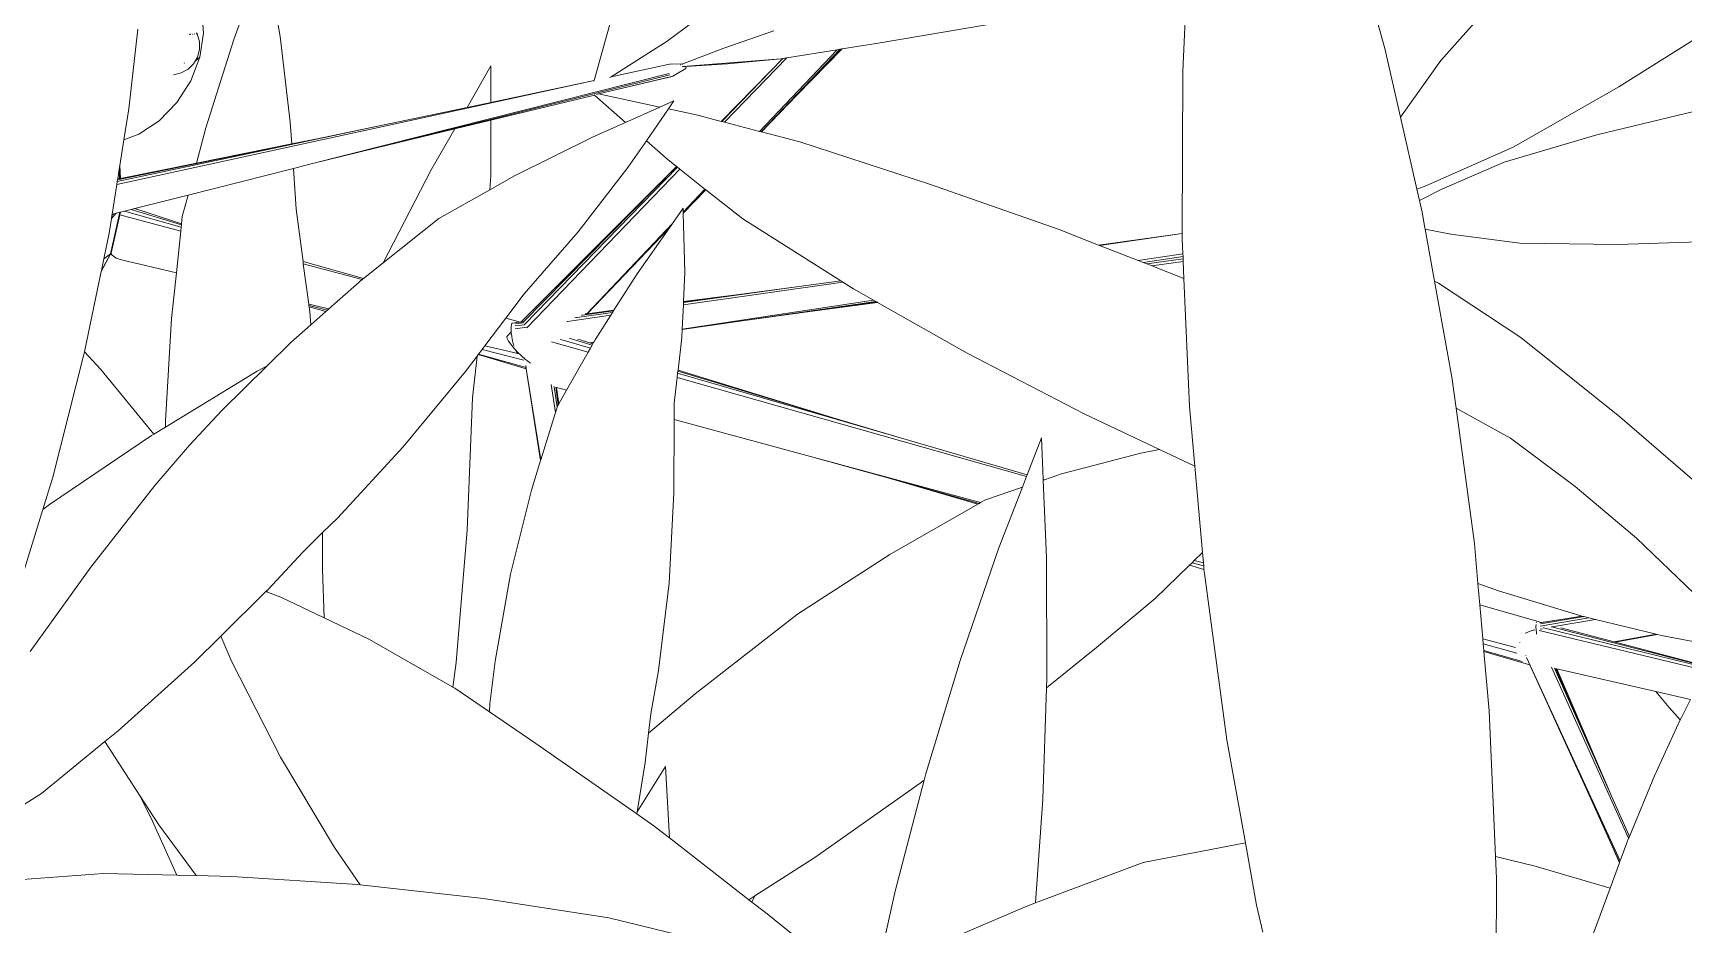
# Model space of a CAD drawing. Header units: inches. Extents: x 3 to 218426, y 2 to 56473.
# Drawn here: x 41701.1 to 41895.7, y 21753.2 to 21858.4 of the extents above; entities that cross this region are included whole.
import ezdxf

# ---------------------------------------------------------------- set-up
doc = ezdxf.new("R2010")
doc.units = ezdxf.units.IN
doc.header["$MEASUREMENT"] = 0
doc.layers.add('Edges', color=7, linetype='Continuous', lineweight=18)

# ---------------------------------------------------------------- blocks, each defined once
blk = doc.blocks.new('BAMBOOPLAN')
at = {"layer": 'Edges'}
for p, q in [((7.1561, 5.4214), (7.1025, 5.2736)), ((7.1561, 5.4214), (7.1807, 5.2789)), ((9.0018, 5.403), (9.0419, 5.2582)), ((9.2723, 5.3912), (9.1365, 5.238)), ((7.9507, 5.3586), (7.8331, 5.271)), ((8.7081, 5.3617), (8.7014, 5.2202)), ((7.0518, 5.2842), (7.0487, 5.3224)), ((7.7442, 5.3273), (7.7096, 5.2045)), ((6.9408, 5.2911), (6.9258, 5.1567)), ((8.0127, 5.2881), (7.9281, 5.2588)), ((8.3745, 5.299), (8.1849, 5.267)), ((9.6058, 5.3002), (9.4364, 5.1936)), ((7.0279, 5.2833), (7.0285, 5.2817)), ((7.029, 5.2832), (7.0298, 5.2818)), ((7.0323, 5.2831), (7.0333, 5.2821)), ((7.0361, 5.283), (7.0365, 5.2825)), ((7.0394, 5.283), (7.0394, 5.2828)), ((7.041, 5.2829), (7.0398, 5.2848)), ((7.0446, 5.27), (7.041, 5.2829)), ((7.0448, 5.2567), (7.0446, 5.27)), ((7.0455, 5.2438), (7.0518, 5.2842)), ((7.1025, 5.2736), (7.0557, 5.1247)), ((7.1807, 5.2789), (7.1979, 5.1342)), ((7.8331, 5.271), (7.7383, 5.2106)), ((7.9281, 5.2588), (7.8593, 5.2324)), ((8.1278, 5.2577), (8.0513, 5.1798)), ((8.0513, 5.1798), (8.1264, 5.2575)), ((8.1264, 5.2575), (8.1243, 5.2571)), ((8.1278, 5.2577), (8.1264, 5.2575)), ((8.1849, 5.267), (8.1278, 5.2577)), ((9.0419, 5.2582), (9.0682, 5.1428)), ((7.0196, 5.2345), (7.0191, 5.233)), ((7.0255, 5.2235), (7.0349, 5.2326)), ((7.0301, 5.2039), (7.0455, 5.2438)), ((7.0349, 5.2326), (7.0374, 5.237)), ((7.0374, 5.237), (7.0415, 5.244)), ((7.0374, 5.237), (7.0455, 5.2438)), ((7.0415, 5.244), (7.0448, 5.2567)), ((7.8369, 5.2321), (7.7383, 5.2106)), ((7.8369, 5.2321), (7.8593, 5.2324)), ((7.8382, 5.2317), (7.838, 5.2317)), ((7.8561, 5.2311), (7.8551, 5.2307)), ((7.8593, 5.2324), (7.8575, 5.2316)), ((8.0246, 5.2409), (7.8594, 5.228)), ((7.9347, 5.2324), (7.8644, 5.228)), ((8.0342, 5.2425), (7.9297, 5.134)), ((8.0246, 5.2409), (7.9347, 5.2324)), ((7.9886, 5.1186), (8.1191, 5.2563)), ((7.9912, 5.1179), (8.1243, 5.2571)), ((8.0278, 5.2415), (8.0072, 5.2202)), ((8.0278, 5.2415), (8.0246, 5.2409)), ((8.0342, 5.2425), (8.0278, 5.2415)), ((8.1191, 5.2563), (8.0342, 5.2425)), ((8.1243, 5.2571), (8.1191, 5.2563)), ((9.1365, 5.238), (9.0682, 5.1428)), ((7.7096, 5.2043), (6.9055, 5.0291)), ((7.0008, 5.2141), (7.0138, 5.2172)), ((7.0067, 5.1674), (7.0301, 5.2039)), ((7.0138, 5.2172), (7.0255, 5.2235)), ((7.024, 5.2257), (7.0242, 5.2259)), ((7.231, 5.0633), (7.8363, 5.2163)), ((7.3407, 5.0906), (7.8375, 5.2141)), ((7.5358, 5.2289), (7.4958, 5.1592)), ((7.5358, 5.2289), (7.5357, 5.1676)), ((7.7096, 5.2045), (7.5357, 5.1676)), ((7.7096, 5.2043), (7.7093, 5.2033)), ((7.7096, 5.2045), (7.7096, 5.2043)), ((7.8401, 5.2114), (7.736, 5.1862)), ((7.8414, 5.2111), (7.736, 5.1862)), ((7.7383, 5.2106), (7.7364, 5.2094)), ((7.8414, 5.2111), (7.8425, 5.2115)), ((7.8425, 5.2115), (7.8641, 5.2246)), ((7.8644, 5.228), (7.8582, 5.2276)), ((7.8641, 5.2246), (7.8643, 5.225)), ((7.8643, 5.225), (7.8645, 5.2256)), ((7.8645, 5.2274), (7.8644, 5.228)), ((7.8645, 5.2264), (7.8645, 5.2274)), ((7.8645, 5.2256), (7.8645, 5.2264)), ((7.9237, 5.1355), (8.0072, 5.2202)), ((8.0072, 5.2202), (7.9248, 5.1353)), ((8.7014, 5.2202), (8.7008, 4.9466)), ((7.7103, 5.18), (7.5356, 5.1377)), ((7.7103, 5.18), (7.7101, 5.1802)), ((7.7625, 5.1339), (7.7103, 5.18)), ((7.7171, 5.1817), (7.7135, 5.1808)), ((7.736, 5.1862), (7.7171, 5.1817)), ((7.8203, 5.1595), (7.7171, 5.1817)), ((7.9915, 5.1179), (8.0513, 5.1798)), ((9.4364, 5.1936), (9.258, 5.0918)), ((6.9258, 5.1567), (6.9175, 5.1045)), ((6.977, 5.1367), (7.0067, 5.1674)), ((7.4958, 5.1592), (7.3425, 5.1267)), ((7.5357, 5.1676), (7.4958, 5.1592)), ((7.8203, 5.1595), (7.7625, 5.1339)), ((7.8348, 5.1564), (7.7978, 5.1027)), ((7.8443, 5.1701), (7.8203, 5.1595)), ((7.8443, 5.1701), (7.8348, 5.1564)), ((7.8845, 5.1458), (7.8348, 5.1564)), ((9.5649, 5.1529), (9.3991, 5.1127)), ((7.3425, 5.1267), (6.9064, 5.0342)), ((6.9428, 5.1139), (6.977, 5.1367)), ((7.0557, 5.1247), (7.0399, 5.0653)), ((7.1979, 5.1342), (7.2003, 5.0977)), ((7.2431, 5.1063), (7.3425, 5.1267)), ((7.475, 5.1231), (7.3407, 5.0906)), ((7.475, 5.1231), (7.4354, 5.0541)), ((7.5356, 5.1377), (7.475, 5.1231)), ((7.5356, 5.1377), (7.5355, 5.0436)), ((7.7625, 5.1339), (7.708, 5.1097)), ((7.9237, 5.1355), (7.8845, 5.1458)), ((7.9248, 5.1353), (7.9237, 5.1355)), ((7.9297, 5.134), (7.9248, 5.1353)), ((7.9886, 5.1186), (7.9297, 5.134)), ((7.9912, 5.1179), (7.9886, 5.1186)), ((9.0682, 5.1428), (9.096, 5.0212)), ((6.9068, 5.0372), (7.2431, 5.1063)), ((6.9175, 5.1045), (6.9107, 5.0614)), ((6.9175, 5.1045), (6.9428, 5.1139)), ((7.0399, 5.0653), (7.2003, 5.0977)), ((7.2003, 5.0977), (7.2431, 5.1063)), ((7.231, 5.0633), (7.3407, 5.0906)), ((7.708, 5.1097), (7.5757, 5.0436)), ((7.7978, 5.1027), (7.7668, 5.0579)), ((7.831, 5.0733), (7.7978, 5.1027)), ((7.9915, 5.1179), (7.9912, 5.1179)), ((8.0561, 5.101), (7.9915, 5.1179)), ((8.2763, 5.0291), (8.0561, 5.101)), ((9.258, 5.0918), (9.1111, 5.0268)), ((9.3991, 5.1127), (9.2431, 5.0668)), ((6.9116, 5.0395), (7.0399, 5.0653)), ((7.203, 5.0563), (7.231, 5.0633)), ((7.8483, 5.0596), (7.831, 5.0733)), ((9.2431, 5.0668), (9.1383, 5.0215)), ((6.9068, 5.0372), (6.9064, 5.0342)), ((6.907, 5.0386), (6.9068, 5.0372)), ((6.9096, 5.0549), (6.907, 5.0386)), ((6.907, 5.0386), (6.9103, 5.0392)), ((6.9107, 5.0614), (6.9096, 5.0549)), ((6.9103, 5.0392), (6.9096, 5.0549)), ((6.9103, 5.0392), (6.9116, 5.0395)), ((6.9116, 5.0395), (6.9107, 5.0614)), ((7.0256, 5.0114), (7.203, 5.0563)), ((7.203, 5.0563), (7.2076, 4.9874)), ((7.4354, 5.0541), (7.3542, 4.8971)), ((7.5355, 5.0436), (7.5342, 5.0203)), ((7.5757, 5.0436), (7.5342, 5.0203)), ((7.5871, 4.7974), (7.8483, 5.0596)), ((7.5895, 4.7964), (7.8487, 5.0593)), ((7.85, 5.0583), (7.5927, 4.7931)), ((7.8539, 5.0552), (7.5965, 4.7877)), ((7.7668, 5.0579), (7.6826, 4.9493)), ((7.8487, 5.0593), (7.8483, 5.0596)), ((7.85, 5.0583), (7.8487, 5.0593)), ((7.8539, 5.0552), (7.85, 5.0583)), ((7.8965, 5.0214), (7.8539, 5.0552)), ((6.9055, 5.0291), (6.8976, 4.9791)), ((6.9064, 5.0342), (6.9055, 5.0291)), ((6.936, 4.9888), (7.0256, 5.0114)), ((7.0256, 5.0114), (7.0159, 4.975)), ((7.5342, 5.0203), (7.4479, 4.972)), ((7.8597, 4.9827), (7.8965, 5.0214)), ((7.8598, 4.9806), (7.8979, 5.0204)), ((7.8979, 5.0204), (7.8965, 5.0214)), ((7.9601, 4.9711), (7.8979, 5.0204)), ((8.4933, 4.953), (8.2763, 5.0291)), ((9.1111, 5.0268), (9.096, 5.0212)), ((9.096, 5.0212), (9.1003, 5.0021)), ((9.1383, 5.0215), (9.1003, 5.0021)), ((6.8947, 4.9124), (6.9106, 4.9824)), ((6.8964, 4.9718), (6.9042, 4.9807)), ((6.9008, 4.9799), (6.8972, 4.9767)), ((6.8976, 4.9791), (6.9008, 4.9799)), ((6.9008, 4.9799), (6.9042, 4.9807)), ((6.9042, 4.9807), (6.9106, 4.9824)), ((6.9106, 4.978), (6.9116, 4.9826)), ((6.9106, 4.9824), (6.9116, 4.9826)), ((6.9116, 4.9826), (6.9185, 4.9844)), ((6.9185, 4.9844), (6.9295, 4.9871)), ((7.0141, 4.9573), (6.9185, 4.9844)), ((6.9295, 4.9871), (6.9354, 4.9886)), ((6.9295, 4.9871), (7.0145, 4.9611)), ((6.9354, 4.9886), (6.936, 4.9888)), ((6.9354, 4.9886), (6.9615, 4.9802)), ((6.936, 4.9888), (6.9615, 4.9802)), ((6.9615, 4.9802), (7.0147, 4.963)), ((7.2076, 4.9874), (7.2193, 4.8993)), ((7.8596, 4.9891), (7.8417, 4.9636)), ((7.8596, 4.9891), (7.8597, 4.9827)), ((7.8597, 4.9827), (7.8598, 4.9806)), ((7.8598, 4.9806), (7.8626, 4.8809)), ((9.1003, 5.0021), (9.1008, 5)), ((9.1008, 5), (9.1048, 4.9827)), ((9.1048, 4.9827), (9.1096, 4.9561)), ((6.8964, 4.9718), (6.8925, 4.9473)), ((6.8959, 4.9136), (6.9106, 4.978)), ((6.8972, 4.9767), (6.8964, 4.9718)), ((6.8976, 4.9791), (6.8972, 4.9767)), ((7.0134, 4.9505), (6.9106, 4.978)), ((7.0141, 4.9573), (7.0134, 4.9505)), ((7.0145, 4.9611), (7.0141, 4.9573)), ((7.0147, 4.963), (7.0145, 4.9611)), ((7.0159, 4.975), (7.0147, 4.963)), ((7.4479, 4.972), (7.3542, 4.8971)), ((7.6973, 4.8112), (7.8417, 4.9636)), ((7.6979, 4.8113), (7.8365, 4.9562)), ((7.8365, 4.9562), (7.782, 4.8786)), ((7.8417, 4.9636), (7.8365, 4.9562)), ((8.1254, 4.8668), (7.9601, 4.9711)), ((8.5597, 4.9271), (8.4933, 4.953)), ((9.1096, 4.9561), (9.1096, 4.9561)), ((9.1096, 4.9561), (9.11, 4.9537)), ((9.1531, 4.9454), (9.11, 4.9537)), ((9.11, 4.9537), (9.1258, 4.8664)), ((6.8925, 4.9473), (6.8835, 4.9036)), ((7.0134, 4.9505), (7.006, 4.8803)), ((7.6826, 4.9493), (7.5918, 4.8448)), ((8.7008, 4.9466), (8.5597, 4.9271)), ((8.5612, 4.9265), (8.5597, 4.9271)), ((8.7008, 4.9464), (8.5612, 4.9265)), ((8.6262, 4.9011), (8.5612, 4.9265)), ((8.7008, 4.9464), (8.7007, 4.9376)), ((8.7007, 4.9376), (8.7018, 4.9125)), ((8.7008, 4.9466), (8.7008, 4.9464)), ((9.2696, 4.9302), (9.1531, 4.9454)), ((9.4351, 4.9281), (9.2696, 4.9302)), ((9.6061, 4.9337), (9.4351, 4.9281)), ((6.8792, 4.8827), (6.8955, 4.9127)), ((6.8795, 4.8844), (6.8947, 4.9124)), ((6.8835, 4.9036), (6.8795, 4.8844)), ((6.8947, 4.9124), (6.8835, 4.9036)), ((6.8953, 4.913), (6.8955, 4.9127)), ((6.8955, 4.9127), (6.8959, 4.9136)), ((6.8955, 4.9127), (6.8975, 4.9099)), ((6.8975, 4.9099), (6.9045, 4.9048)), ((6.9078, 4.9039), (6.9045, 4.9048)), ((6.9078, 4.9039), (6.9157, 4.9016)), ((6.9157, 4.9016), (7.006, 4.8803)), ((7.321, 4.8705), (7.2193, 4.8993)), ((7.2193, 4.8993), (7.2198, 4.8952)), ((7.3542, 4.8971), (7.321, 4.8705)), ((8.6262, 4.9011), (8.7018, 4.9125)), ((8.6346, 4.8978), (8.6262, 4.9011)), ((8.6346, 4.8978), (8.702, 4.9076)), ((8.6411, 4.8952), (8.6346, 4.8978)), ((8.6411, 4.8952), (8.7022, 4.9038)), ((8.7024, 4.8991), (8.6495, 4.892)), ((8.7018, 4.9125), (8.702, 4.9076)), ((8.702, 4.9076), (8.7022, 4.9038)), ((8.7022, 4.9038), (8.7024, 4.8991)), ((8.7024, 4.8991), (8.7036, 4.8708)), ((6.8792, 4.8827), (6.8512, 4.7471)), ((6.8795, 4.8844), (6.8792, 4.8827)), ((7.006, 4.8803), (6.9979, 4.8033)), ((7.3189, 4.8687), (7.2198, 4.8952)), ((7.2198, 4.8952), (7.2288, 4.8276)), ((7.3189, 4.8687), (7.263, 4.8195)), ((7.3209, 4.8704), (7.3189, 4.8687)), ((7.321, 4.8705), (7.3209, 4.8704)), ((7.782, 4.8786), (7.743, 4.817)), ((7.8626, 4.8809), (7.8603, 4.8318)), ((8.6495, 4.892), (8.6411, 4.8952)), ((8.7036, 4.8708), (8.6495, 4.892)), ((8.7036, 4.8708), (8.7129, 4.655)), ((7.5918, 4.8448), (7.5609, 4.8039)), ((8.1288, 4.8646), (7.8601, 4.8262)), ((8.0509, 4.8564), (7.8602, 4.83)), ((7.8603, 4.8318), (7.9498, 4.8431)), ((7.8603, 4.8314), (7.9498, 4.8431)), ((7.9498, 4.8431), (8.0509, 4.8564)), ((8.1254, 4.8668), (8.0509, 4.8564)), ((8.1288, 4.8646), (8.1254, 4.8668)), ((8.1466, 4.8534), (8.1288, 4.8646)), ((8.1807, 4.8341), (8.1466, 4.8534)), ((9.1322, 4.8627), (9.1258, 4.8664)), ((9.1258, 4.8664), (9.1551, 4.7043)), ((9.2711, 4.771), (9.1322, 4.8627)), ((7.2288, 4.8276), (7.263, 4.8195)), ((7.2288, 4.8276), (7.2291, 4.825)), ((7.2291, 4.825), (7.2603, 4.8171)), ((7.2291, 4.825), (7.2294, 4.823)), ((7.2579, 4.815), (7.2294, 4.823)), ((7.2294, 4.823), (7.2305, 4.8147)), ((7.2305, 4.8147), (7.2325, 4.7926)), ((7.2579, 4.815), (7.2325, 4.7926)), ((7.2603, 4.8171), (7.2579, 4.815)), ((7.263, 4.8195), (7.2603, 4.8171)), ((7.7407, 4.8134), (7.6811, 4.8051)), ((7.6899, 4.809), (7.7423, 4.8159)), ((7.6979, 4.8113), (7.743, 4.817)), ((7.7407, 4.8134), (7.7377, 4.8087)), ((7.7423, 4.8159), (7.7407, 4.8134)), ((7.743, 4.817), (7.7423, 4.8159)), ((7.8582, 4.7855), (8.1807, 4.8341)), ((7.8601, 4.8262), (7.8582, 4.7855)), ((7.8602, 4.83), (7.8601, 4.8262)), ((7.8603, 4.8314), (7.8602, 4.83)), ((7.8603, 4.8318), (7.8603, 4.8314)), ((7.955, 4.7985), (8.1843, 4.832)), ((7.955, 4.7985), (8.0607, 4.8134)), ((8.0607, 4.8134), (8.186, 4.8311)), ((8.1873, 4.8303), (8.0607, 4.8134)), ((8.1843, 4.832), (8.1807, 4.8341)), ((8.186, 4.8311), (8.1843, 4.832)), ((8.1873, 4.8303), (8.186, 4.8311)), ((8.3381, 4.7449), (8.1873, 4.8303)), ((6.9979, 4.8033), (6.9876, 4.6309)), ((7.2325, 4.7926), (7.1988, 4.763)), ((7.5609, 4.8039), (7.5258, 4.7573)), ((7.5857, 4.7972), (7.5609, 4.8039)), ((7.5703, 4.7933), (7.5698, 4.7896)), ((7.5698, 4.7896), (7.5698, 4.7847)), ((7.5698, 4.7847), (7.5701, 4.7805)), ((7.5713, 4.7953), (7.5703, 4.7933)), ((7.5726, 4.7955), (7.5713, 4.7953)), ((7.5795, 4.7965), (7.5726, 4.7955)), ((7.5924, 4.7928), (7.5767, 4.7906)), ((7.5964, 4.7884), (7.5767, 4.7856)), ((7.5772, 4.7942), (7.5906, 4.7959)), ((7.5782, 4.7962), (7.5871, 4.7973)), ((7.5795, 4.7965), (7.5857, 4.7972)), ((7.5857, 4.7972), (7.5871, 4.7973)), ((7.5871, 4.7973), (7.5871, 4.7974)), ((7.5871, 4.7974), (7.5875, 4.7974)), ((7.5875, 4.7974), (7.5889, 4.7975)), ((7.5894, 4.7963), (7.5895, 4.7964)), ((7.5906, 4.7959), (7.5908, 4.796)), ((7.5927, 4.7931), (7.5924, 4.7928)), ((7.5924, 4.7928), (7.5925, 4.7928)), ((7.5929, 4.7928), (7.5925, 4.7928)), ((7.5965, 4.7877), (7.5962, 4.7874)), ((7.5965, 4.7885), (7.5964, 4.7884)), ((7.6648, 4.7982), (7.6636, 4.7981)), ((7.7377, 4.8087), (7.6648, 4.7982)), ((7.68, 4.8049), (7.6775, 4.8046)), ((7.6811, 4.8051), (7.68, 4.8049)), ((7.6883, 4.8088), (7.6899, 4.809)), ((7.6945, 4.8109), (7.6973, 4.8112)), ((7.6973, 4.8112), (7.6979, 4.8113)), ((7.7377, 4.8087), (7.7113, 4.767)), ((7.8582, 4.7844), (7.955, 4.7985)), ((7.8582, 4.7855), (7.8582, 4.7844)), ((7.1988, 4.763), (7.1586, 4.7234)), ((7.5258, 4.7573), (7.5211, 4.7509)), ((7.5258, 4.7573), (7.5811, 4.7442)), ((7.5639, 4.7741), (7.5627, 4.7727)), ((7.5627, 4.7727), (7.5633, 4.7697)), ((7.5633, 4.7697), (7.5656, 4.7652)), ((7.5701, 4.7805), (7.5639, 4.7741)), ((7.5656, 4.7652), (7.5695, 4.7597)), ((7.569, 4.7792), (7.5701, 4.7803)), ((7.5695, 4.7597), (7.5747, 4.7533)), ((7.5696, 4.7762), (7.5705, 4.7771)), ((7.5701, 4.7805), (7.5701, 4.7803)), ((7.5701, 4.7803), (7.5702, 4.7787)), ((7.5702, 4.7787), (7.5705, 4.7771)), ((7.5705, 4.7771), (7.5712, 4.7721)), ((7.5712, 4.7721), (7.5725, 4.7654)), ((7.5725, 4.7654), (7.5741, 4.7589)), ((7.5741, 4.7589), (7.5748, 4.7568)), ((7.6378, 4.7638), (7.6377, 4.7638)), ((7.6996, 4.7463), (7.6378, 4.7638)), ((7.6537, 4.7679), (7.6531, 4.768)), ((7.7036, 4.7534), (7.6537, 4.7679)), ((7.6685, 4.7695), (7.6692, 4.7693)), ((7.6692, 4.7693), (7.7063, 4.7581)), ((7.6821, 4.7685), (7.7027, 4.7621)), ((7.7027, 4.7621), (7.7091, 4.7631)), ((7.7027, 4.7621), (7.7037, 4.7618)), ((7.7063, 4.7581), (7.7036, 4.7534)), ((7.7037, 4.7618), (7.7088, 4.7626)), ((7.7037, 4.7618), (7.7077, 4.7606)), ((7.7077, 4.7606), (7.7063, 4.7581)), ((7.7088, 4.7626), (7.7077, 4.7606)), ((7.7091, 4.7631), (7.7088, 4.7626)), ((7.7113, 4.767), (7.7091, 4.7631)), ((7.8576, 4.7713), (7.8512, 4.7164)), ((7.8582, 4.7844), (7.8576, 4.7713)), ((9.4382, 4.6375), (9.2711, 4.771)), ((6.8497, 4.7402), (6.7975, 4.5359)), ((6.8512, 4.7471), (6.8497, 4.7402)), ((6.8512, 4.7471), (6.8785, 4.7172)), ((7.5125, 4.7396), (7.4929, 4.7136)), ((7.5125, 4.7396), (7.505, 4.6695)), ((7.5145, 4.7423), (7.5125, 4.7396)), ((7.515, 4.7429), (7.5145, 4.7423)), ((7.5955, 4.7182), (7.5145, 4.7423)), ((7.5211, 4.7509), (7.515, 4.7429)), ((7.5951, 4.7204), (7.515, 4.7429)), ((7.5211, 4.7509), (7.5913, 4.7331)), ((7.5747, 4.7533), (7.5769, 4.7509)), ((7.5769, 4.7509), (7.5779, 4.7486)), ((7.5769, 4.7509), (7.5809, 4.7467)), ((7.5779, 4.7486), (7.5797, 4.7455)), ((7.5797, 4.7455), (7.5811, 4.7442)), ((7.5809, 4.7467), (7.5831, 4.7445)), ((7.5811, 4.7442), (7.5814, 4.744)), ((7.5818, 4.744), (7.5814, 4.744)), ((7.5825, 4.7441), (7.5818, 4.744)), ((7.5818, 4.744), (7.5841, 4.7435)), ((7.5831, 4.7445), (7.5841, 4.7435)), ((7.5841, 4.7435), (7.5876, 4.7401)), ((7.5876, 4.7401), (7.5943, 4.7342)), ((7.5943, 4.7342), (7.5975, 4.7317)), ((7.5975, 4.7317), (7.6007, 4.7292)), ((7.6007, 4.7292), (7.6024, 4.7281)), ((7.6996, 4.7463), (7.6632, 4.6822)), ((7.7036, 4.7534), (7.6996, 4.7463)), ((8.5354, 4.6426), (8.3381, 4.7449)), ((6.8785, 4.7172), (6.9678, 4.6083)), ((7.1418, 4.7142), (6.9875, 4.6203)), ((7.1586, 4.7234), (7.0824, 4.6482)), ((7.1586, 4.7234), (7.1418, 4.7142)), ((7.4929, 4.7136), (7.3882, 4.5867)), ((7.5947, 4.7233), (7.5945, 4.7242)), ((7.5947, 4.7233), (7.5951, 4.7204)), ((7.5951, 4.7204), (7.5955, 4.7182)), ((7.5955, 4.7182), (7.5955, 4.7181)), ((7.5955, 4.7181), (7.6196, 4.5636)), ((7.5955, 4.7181), (7.62, 4.565)), ((7.8497, 4.7037), (7.8446, 4.6606)), ((7.8505, 4.7108), (7.8497, 4.7037)), ((8.4384, 4.5368), (7.8497, 4.7037)), ((7.8509, 4.7146), (7.8505, 4.7108)), ((8.2274, 4.6014), (7.8505, 4.7108)), ((7.8512, 4.7164), (7.8509, 4.7146)), ((7.8509, 4.7146), (8.118, 4.6343)), ((7.8512, 4.7164), (8.118, 4.6343)), ((9.1551, 4.7043), (9.1622, 4.6521)), ((7.6374, 4.6919), (7.6373, 4.692)), ((7.6446, 4.6447), (7.6374, 4.6919)), ((7.6421, 4.6883), (7.6421, 4.6884)), ((7.6422, 4.688), (7.6421, 4.6883)), ((7.6473, 4.6536), (7.6422, 4.688)), ((7.6451, 4.6872), (7.6493, 4.6576)), ((7.6463, 4.6868), (7.6466, 4.6867)), ((7.6466, 4.6867), (7.6503, 4.6594)), ((7.6466, 4.6867), (7.6632, 4.6822)), ((7.6632, 4.6822), (7.6503, 4.6594)), ((7.0824, 4.6482), (7.0282, 4.5897)), ((7.505, 4.6695), (7.4958, 4.4463)), ((7.6473, 4.6536), (7.6446, 4.6447)), ((7.6476, 4.6546), (7.6473, 4.6536)), ((7.6493, 4.6576), (7.6476, 4.6546)), ((7.6503, 4.6594), (7.6493, 4.6576)), ((7.8446, 4.6606), (7.8445, 4.633)), ((8.7129, 4.655), (8.7219, 4.5542)), ((9.2537, 4.6014), (9.1622, 4.6521)), ((9.1622, 4.6521), (9.1929, 4.4239)), ((6.9875, 4.6203), (6.9678, 4.6083)), ((6.9876, 4.6309), (6.9875, 4.6203)), ((7.6446, 4.6447), (7.62, 4.565)), ((7.8445, 4.633), (7.8442, 4.5091)), ((7.8445, 4.633), (8.0743, 4.5707)), ((8.118, 4.6343), (8.2274, 4.6014)), ((8.6622, 4.5825), (8.5354, 4.6426)), ((9.5969, 4.5001), (9.4382, 4.6375)), ((6.9642, 4.6061), (6.792, 4.4895)), ((6.9678, 4.6083), (6.9642, 4.6061)), ((8.4396, 4.5399), (8.2274, 4.6014)), ((8.4637, 4.602), (8.4396, 4.5399)), ((8.4637, 4.602), (8.4666, 4.5321)), ((9.3627, 4.5201), (9.2537, 4.6014)), ((7.0282, 4.5897), (6.9698, 4.5216)), ((7.3882, 4.5867), (7.2772, 4.4668)), ((7.6196, 4.5636), (7.6043, 4.5141)), ((7.62, 4.565), (7.6196, 4.5636)), ((8.0743, 4.5707), (8.3607, 4.493)), ((8.0743, 4.5707), (8.2086, 4.5333)), ((8.6311, 4.5764), (8.4975, 4.5412)), ((8.6622, 4.5825), (8.6311, 4.5764)), ((8.7219, 4.5542), (8.6622, 4.5825)), ((6.7975, 4.5359), (6.7807, 4.4811)), ((8.4384, 4.5368), (8.4314, 4.5188)), ((8.4396, 4.5399), (8.4384, 4.5368)), ((8.4975, 4.5412), (8.4687, 4.5314)), ((8.7219, 4.5542), (8.7348, 4.4087)), ((6.9698, 4.5216), (6.8617, 4.3839)), ((7.6043, 4.5141), (7.5687, 4.3724)), ((7.8442, 4.5091), (7.8361, 4.3573)), ((8.3564, 4.4905), (8.2086, 4.5333)), ((8.2086, 4.5333), (8.3583, 4.4916)), ((8.4314, 4.5188), (8.3689, 4.4977)), ((8.4314, 4.5188), (8.3917, 4.4164)), ((8.4687, 4.5314), (8.4666, 4.5321)), ((8.4666, 4.5321), (8.4666, 4.5307)), ((8.4687, 4.5314), (8.4666, 4.5307)), ((8.4666, 4.5307), (8.472, 4.3997)), ((9.466, 4.4328), (9.3627, 4.5201)), ((6.7807, 4.4811), (6.736, 4.335)), ((6.792, 4.4895), (6.7807, 4.4811)), ((8.3564, 4.4905), (8.2081, 4.4053)), ((8.3583, 4.4916), (8.3564, 4.4905)), ((8.3607, 4.493), (8.3583, 4.4916)), ((8.3689, 4.4977), (8.3607, 4.493)), ((7.2772, 4.4668), (7.2523, 4.4422)), ((7.2523, 4.4422), (7.219, 4.4093)), ((7.2523, 4.4422), (7.2519, 4.3805)), ((7.4958, 4.4463), (7.4772, 4.2231)), ((9.1929, 4.4239), (9.1988, 4.3566)), ((9.5634, 4.3396), (9.466, 4.4328)), ((7.219, 4.4093), (7.1598, 4.3458)), ((8.2081, 4.4053), (8.0527, 4.3048)), ((8.3917, 4.4164), (8.3265, 4.2268)), ((8.472, 4.3997), (8.4727, 4.1965)), ((8.721, 4.3953), (8.7173, 4.3916)), ((8.7348, 4.4087), (8.721, 4.3953)), ((8.721, 4.3953), (8.7364, 4.3911)), ((8.7348, 4.4087), (8.7364, 4.3911)), ((6.8617, 4.3839), (6.7598, 4.2418)), ((7.2519, 4.3805), (7.2547, 4.2987)), ((7.5687, 4.3724), (7.5429, 4.2255)), ((8.7129, 4.3874), (8.6552, 4.3313)), ((8.7173, 4.3916), (8.7129, 4.3874)), ((8.7373, 4.3803), (8.7129, 4.3874)), ((8.7173, 4.3916), (8.7368, 4.3862)), ((8.7364, 4.3911), (8.7368, 4.3862)), ((8.7368, 4.3862), (8.7373, 4.3803)), ((8.7373, 4.3803), (8.7379, 4.3731)), ((8.7379, 4.3731), (8.7757, 4.0927)), ((7.1569, 4.3429), (7.0806, 4.2678)), ((7.1579, 4.344), (7.1569, 4.3429)), ((7.1569, 4.3429), (7.1592, 4.342)), ((7.1598, 4.3458), (7.1579, 4.344)), ((7.1579, 4.344), (7.1592, 4.342)), ((7.1592, 4.342), (7.1818, 4.3333)), ((7.8361, 4.3573), (7.818, 4.21)), ((9.2337, 4.3439), (9.1988, 4.3566)), ((9.1988, 4.3566), (9.2021, 4.3203)), ((9.3706, 4.3024), (9.2337, 4.3439)), ((7.1818, 4.3333), (7.2547, 4.2987)), ((8.6552, 4.3313), (8.556, 4.2487)), ((9.3022, 4.2919), (9.2021, 4.3203)), ((9.2021, 4.3203), (9.2071, 4.2634)), ((7.2547, 4.2987), (7.3315, 4.2621)), ((8.0527, 4.3048), (7.8799, 4.1707)), ((9.2971, 4.2873), (9.2966, 4.2836)), ((9.2974, 4.2911), (9.2971, 4.2912)), ((9.2972, 4.2876), (9.2971, 4.2873)), ((9.2972, 4.2911), (9.2974, 4.291)), ((9.2989, 4.2896), (9.2986, 4.2896)), ((9.3043, 4.2906), (9.3022, 4.2919)), ((9.3043, 4.2906), (9.3034, 4.2904)), ((9.3856, 4.2988), (9.3038, 4.2848)), ((9.3042, 4.2885), (9.378, 4.3006)), ((9.3065, 4.291), (9.3043, 4.2906)), ((9.3044, 4.2905), (9.3043, 4.2906)), ((9.3051, 4.2906), (9.3277, 4.2942)), ((9.3065, 4.291), (9.3277, 4.2942)), ((9.3971, 4.296), (9.3242, 4.2832)), ((9.3277, 4.2942), (9.3741, 4.3016)), ((9.3741, 4.3016), (9.3706, 4.3024)), ((9.378, 4.3006), (9.3741, 4.3016)), ((9.3856, 4.2988), (9.378, 4.3006)), ((9.3971, 4.296), (9.3856, 4.2988)), ((9.4993, 4.271), (9.3971, 4.296)), ((7.0806, 4.2678), (7.0362, 4.2241)), ((7.0806, 4.2678), (7.0994, 4.2243)), ((7.3315, 4.2621), (7.4715, 4.1818)), ((9.2071, 4.2634), (9.2622, 4.2484)), ((9.2071, 4.2634), (9.2078, 4.255)), ((9.2693, 4.2574), (9.2695, 4.2569)), ((9.2806, 4.2735), (9.2787, 4.2726)), ((9.2854, 4.2755), (9.2806, 4.2735)), ((9.2902, 4.277), (9.2854, 4.2755)), ((9.2947, 4.2782), (9.2902, 4.277)), ((9.2948, 4.2782), (9.2947, 4.2782)), ((9.2966, 4.2836), (9.2968, 4.2784)), ((9.2968, 4.2784), (9.2973, 4.2735)), ((9.2973, 4.2733), (9.2973, 4.2735)), ((9.2973, 4.2733), (9.2975, 4.2722)), ((9.2975, 4.2722), (9.2977, 4.271)), ((9.3019, 4.2771), (9.3018, 4.2772)), ((9.5821, 4.2099), (9.3019, 4.2771)), ((9.3074, 4.2802), (9.3039, 4.2796)), ((9.3074, 4.2802), (9.3075, 4.2802)), ((9.3095, 4.282), (9.3091, 4.2821)), ((9.5843, 4.2143), (9.3095, 4.282)), ((9.3222, 4.2835), (9.323, 4.2833)), ((9.323, 4.2833), (9.5852, 4.216)), ((9.3241, 4.2831), (9.3242, 4.2832)), ((9.3386, 4.2817), (9.4286, 4.258)), ((9.4286, 4.258), (9.4993, 4.271)), ((9.4286, 4.258), (9.4296, 4.2577)), ((9.4296, 4.2577), (9.4302, 4.2578)), ((9.4296, 4.2577), (9.4305, 4.2575)), ((9.4302, 4.2578), (9.5011, 4.2705)), ((9.4305, 4.2575), (9.4302, 4.2578)), ((9.4305, 4.2575), (9.5855, 4.2166)), ((9.5011, 4.2705), (9.4993, 4.271)), ((9.511, 4.2681), (9.5011, 4.2705)), ((9.6029, 4.2507), (9.511, 4.2681)), ((8.556, 4.2487), (8.4722, 4.1807)), ((9.2078, 4.255), (9.2643, 4.2393)), ((9.2078, 4.255), (9.2088, 4.2438)), ((9.2735, 4.2251), (9.2088, 4.2438)), ((9.2088, 4.2438), (9.209, 4.2421)), ((9.2802, 4.221), (9.209, 4.2421)), ((9.209, 4.2421), (9.2179, 4.142)), ((9.2795, 4.235), (9.2798, 4.2344)), ((9.2795, 4.235), (9.2797, 4.2344)), ((9.2809, 4.232), (9.4383, 3.8888)), ((9.2824, 4.2285), (9.2865, 4.2195)), ((7.0362, 4.2241), (6.9077, 4.1081)), ((7.0994, 4.2243), (7.1815, 4.0635)), ((7.4772, 4.2231), (7.4715, 4.1818)), ((7.5429, 4.2255), (7.5341, 4.1536)), ((7.818, 4.21), (7.8051, 4.1366)), ((8.3265, 4.2268), (8.2681, 4.0338)), ((9.2802, 4.221), (9.2865, 4.2195)), ((9.2865, 4.2195), (9.392, 3.9871)), ((9.3229, 4.2154), (9.3229, 4.2155)), ((9.4528, 3.9271), (9.3229, 4.2154)), ((9.454, 3.9299), (9.3276, 4.2135)), ((9.3295, 4.2129), (9.3303, 4.2128)), ((9.3303, 4.2128), (9.4247, 3.997)), ((9.3303, 4.2128), (9.3316, 4.2125)), ((9.3316, 4.2125), (9.4247, 3.997)), ((9.3316, 4.2125), (9.4987, 4.1744)), ((7.4715, 4.1818), (7.475, 4.1799)), ((7.475, 4.1799), (7.5332, 4.1403)), ((8.4722, 4.1807), (8.4659, 3.9927)), ((8.4727, 4.1965), (8.4722, 4.1807)), ((9.5208, 4.1474), (9.4987, 4.1744)), ((9.4987, 4.1744), (9.5571, 4.1611)), ((7.5341, 4.1536), (7.5332, 4.1403)), ((7.8799, 4.1707), (7.8014, 4.1039)), ((9.5396, 4.1264), (9.5208, 4.1474)), ((9.5571, 4.1611), (9.5416, 4.1308)), ((7.5332, 4.1403), (7.6118, 4.0868)), ((7.8051, 4.1366), (7.8014, 4.1039)), ((9.2179, 4.142), (9.2285, 3.8965)), ((9.5396, 4.1264), (9.4964, 4.0321)), ((9.5416, 4.1308), (9.5396, 4.1264)), ((6.8854, 4.0899), (6.7784, 4.0022)), ((6.9077, 4.1081), (6.8854, 4.0899)), ((6.8854, 4.0899), (6.9439, 3.9999)), ((7.8014, 4.1039), (7.7957, 4.0548)), ((8.7757, 4.0927), (8.8071, 3.9192)), ((7.1815, 4.0635), (7.2721, 3.9114)), ((7.6118, 4.0868), (7.7816, 3.9682)), ((7.7957, 4.0548), (7.7821, 3.9713)), ((7.8299, 4.048), (7.7821, 3.9713)), ((7.8299, 4.048), (7.8365, 3.9277)), ((8.2681, 4.0338), (8.2659, 4.0251)), ((8.259, 4.0201), (8.0815, 3.8946)), ((8.2659, 4.0251), (8.2169, 3.8377)), ((8.2659, 4.0251), (8.259, 4.0201)), ((9.4964, 4.0321), (9.454, 3.93)), ((6.7784, 4.0022), (6.6785, 3.9393)), ((6.9439, 3.9999), (6.963, 3.9619)), ((6.9439, 3.9999), (6.9766, 3.9497)), ((8.4659, 3.9927), (8.4535, 3.8182)), ((9.392, 3.9871), (9.4271, 3.9087)), ((9.392, 3.9871), (9.4375, 3.8866)), ((9.4247, 3.997), (9.454, 3.93)), ((6.963, 3.9619), (7.0066, 3.8648)), ((7.7821, 3.9713), (7.7816, 3.9682)), ((7.7816, 3.9682), (7.8088, 3.9493)), ((6.9766, 3.9497), (7.0393, 3.864)), ((7.8088, 3.9493), (7.8365, 3.9277)), ((7.8365, 3.9277), (7.9705, 3.8234)), ((9.4528, 3.9271), (9.4496, 3.9194)), ((9.454, 3.9299), (9.4528, 3.9271)), ((9.454, 3.93), (9.454, 3.9299)), ((7.2721, 3.9114), (7.3156, 3.8485)), ((8.0815, 3.8946), (7.9803, 3.8297)), ((8.8071, 3.9192), (8.6347, 3.8861)), ((8.8071, 3.9192), (8.826, 3.8144)), ((9.2952, 3.8799), (9.2285, 3.8965)), ((9.2285, 3.8965), (9.2301, 3.8595)), ((9.4372, 3.8857), (9.4271, 3.9087)), ((9.4271, 3.9087), (9.4373, 3.886)), ((9.4496, 3.9194), (9.4383, 3.8888)), ((6.8831, 3.8676), (6.7161, 3.8552)), ((7.0066, 3.8648), (6.8831, 3.8676)), ((8.6347, 3.8861), (8.4535, 3.8182)), ((9.4214, 3.8428), (9.2952, 3.8799)), ((9.4372, 3.8857), (9.4214, 3.8428)), ((9.4373, 3.886), (9.4372, 3.8857)), ((9.4375, 3.8866), (9.4373, 3.886)), ((9.4383, 3.8888), (9.4375, 3.8866)), ((7.0393, 3.864), (7.0066, 3.8648)), ((7.0992, 3.8627), (7.0393, 3.864)), ((7.3113, 3.849), (7.0992, 3.8627)), ((7.3156, 3.8485), (7.3113, 3.849)), ((7.5234, 3.8257), (7.3156, 3.8485)), ((9.2301, 3.8595), (9.2297, 3.6907)), ((9.4214, 3.8428), (9.3732, 3.7121)), ((7.7348, 3.7927), (7.5234, 3.8257)), ((7.9803, 3.8297), (7.9705, 3.8234)), ((7.9705, 3.8234), (7.9754, 3.8195)), ((7.9803, 3.8297), (7.9754, 3.8195)), ((7.9754, 3.8195), (7.9985, 3.8016)), ((8.2169, 3.8377), (8.1867, 3.7016)), ((8.4347, 3.8111), (8.2403, 3.7277)), ((8.4535, 3.8182), (8.4347, 3.8111)), ((8.826, 3.8144), (8.8364, 3.7687)), ((7.9117, 3.7498), (7.7348, 3.7927)), ((7.9985, 3.8016), (8.1471, 3.6823))]:
    blk.add_line(p, q, dxfattribs=at)

msp = doc.modelspace()

# ---------------------------------------------------------------- block references
at = {"xscale": 69.97983938875464, "yscale": 69.97983938875464, "zscale": 69.97983938875464}
msp.add_blockref('BAMBOOPLAN', (41227.7, 21488.63), dxfattribs=at)

doc.saveas('drawing.dxf')
